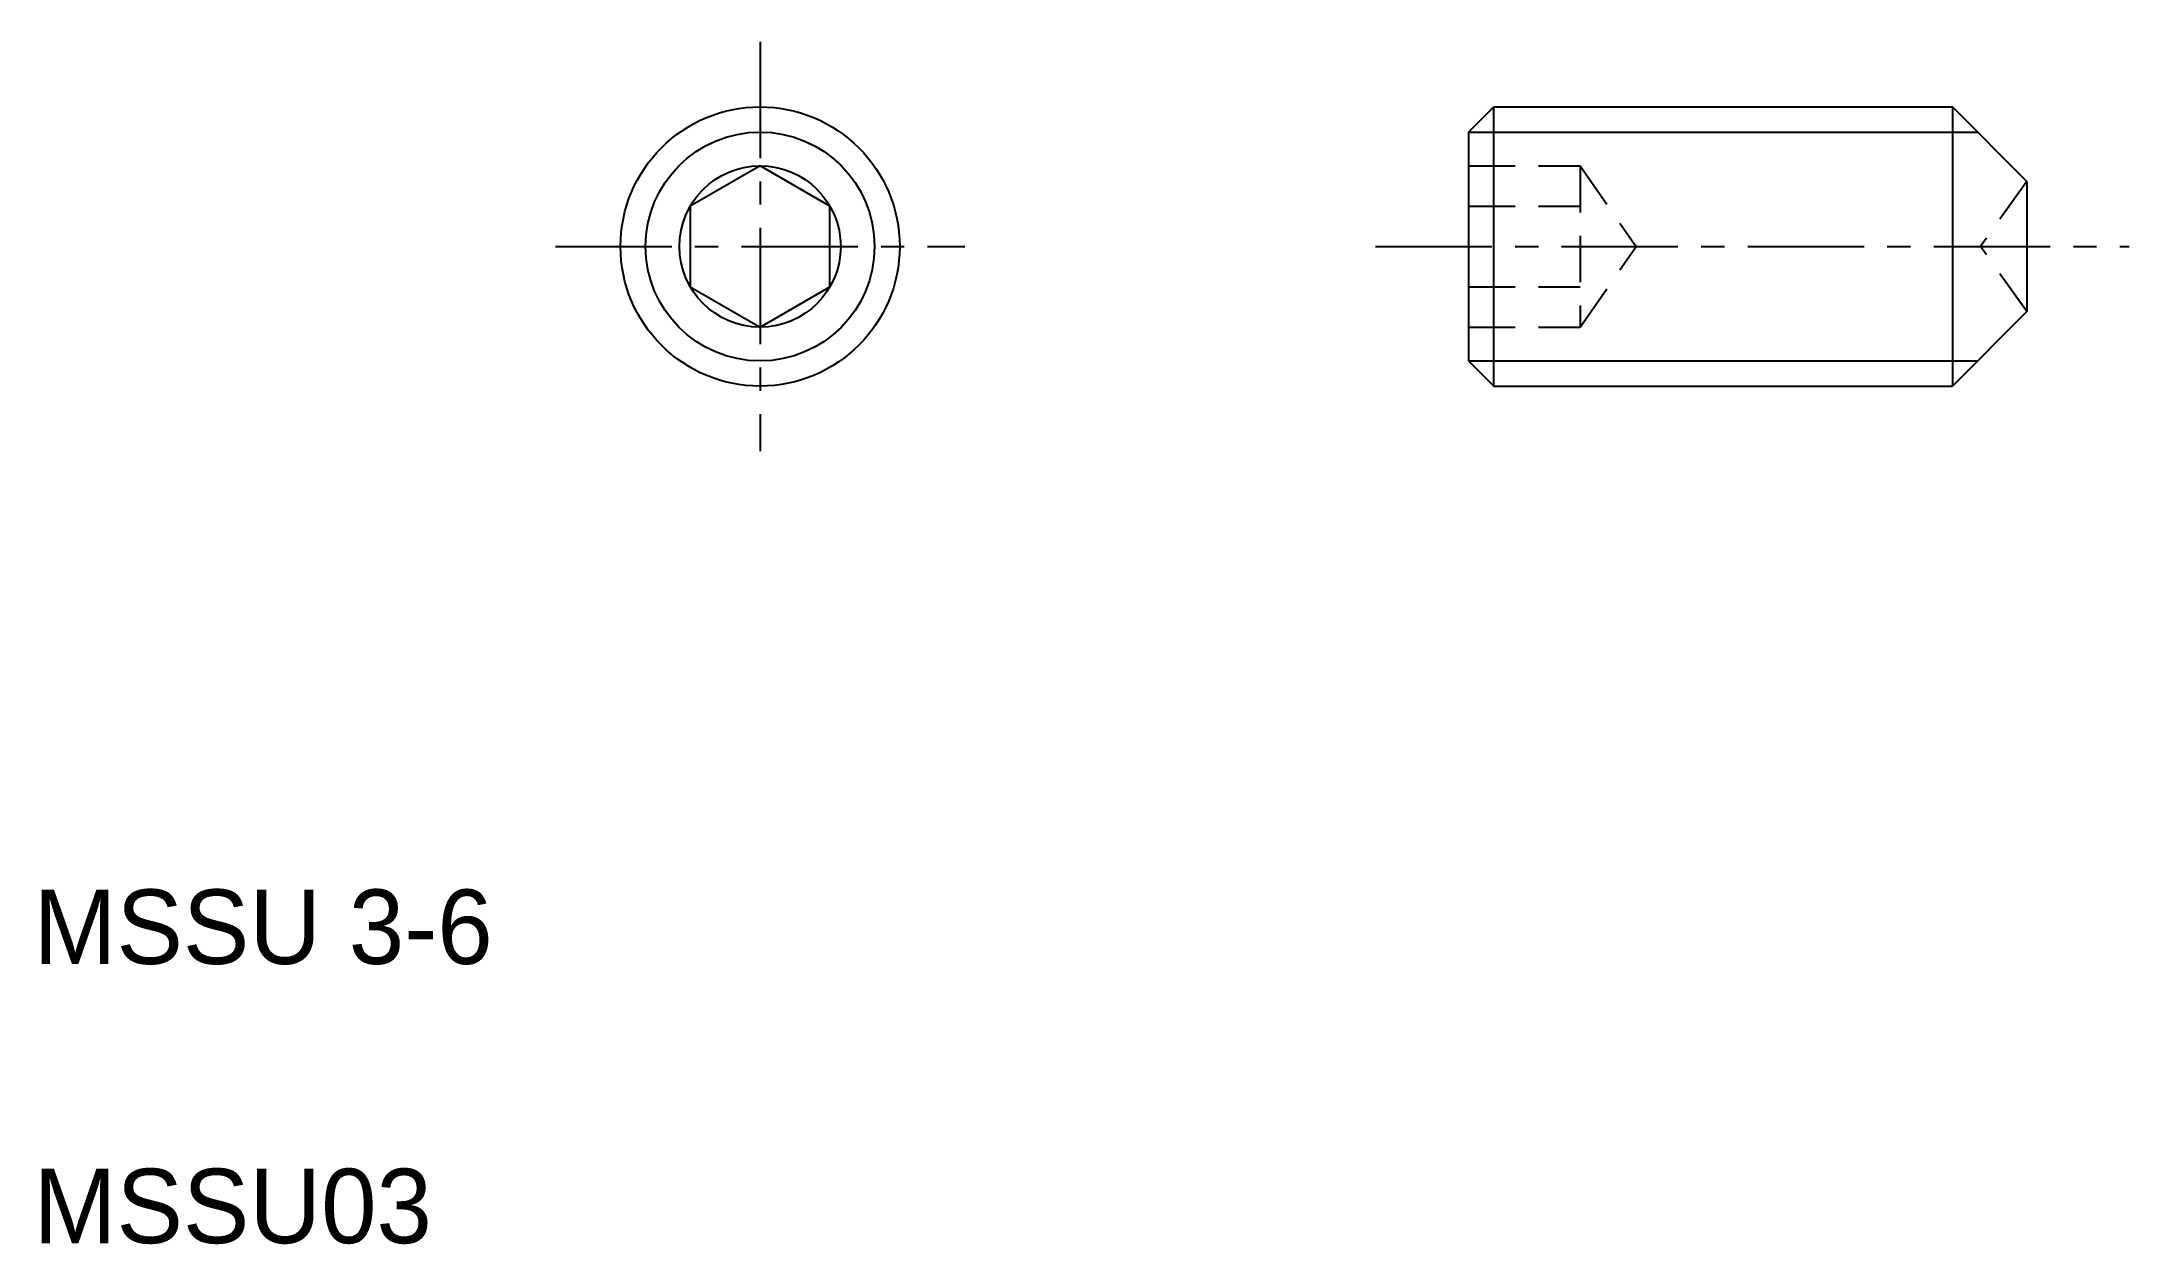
# Model space of a CAD drawing. Extents: x 2.1 to 24.5, y 2 to 14.9.
import ezdxf

# ---------------------------------------------------------------- set-up
doc = ezdxf.new("R2010")
doc.units = 0
doc.linetypes.add('CENTER', pattern=[2, 1.25, -0.25, 0.25, -0.25])
doc.linetypes.add('DASHED', pattern=[0.75, 0.5, -0.25])
doc.layers.get('0').update_dxf_attribs({"linetype": 'CONTINUOUS'})
doc.layers.add('CENTER', color=1, linetype='CENTER')

msp = doc.modelspace()

# ---------------------------------------------------------------- linework, layer by layer
at = {"color": 7, "linetype": 'CONTINUOUS'}
for p, q in [((17.422, 13.938), (17.693, 14.209)), ((17.693, 14.209), (22.622, 14.209)), ((17.693, 11.209), (17.693, 14.209)), ((17.422, 13.938), (17.422, 11.479)), ((9.808, 13.575), (9.058, 13.142)), ((10.558, 13.142), (9.808, 13.575)), ((9.058, 13.142), (9.058, 12.276)), ((10.558, 12.276), (10.558, 13.142)), ((9.058, 12.276), (9.808, 11.843)), ((9.808, 11.843), (10.558, 12.276)), ((17.422, 11.479), (17.693, 11.209)), ((17.693, 11.209), (22.622, 11.209))]:
    msp.add_line(p, q, dxfattribs=at)
for p, q in [((23.422, 13.409), (22.622, 14.209)), ((22.622, 14.209), (22.622, 11.209)), ((23.422, 13.409), (23.422, 12.009)), ((18.922, 12.276), (18.923, 12.276)), ((18.772, 12.059), (18.772, 12.059)), ((23.422, 12.009), (22.622, 11.209))]:
    msp.add_line(p, q)
at = {"color": 3, "linetype": 'CONTINUOUS'}
for p, q in [((17.422, 13.938), (22.893, 13.938)), ((17.422, 11.479), (22.893, 11.479))]:
    msp.add_line(p, q, dxfattribs=at)
at = {"color": 3, "linetype": 'DASHED'}
for p, q in [((17.422, 13.575), (18.622, 13.575)), ((18.622, 13.575), (18.622, 11.843)), ((18.622, 13.575), (19.222, 12.709)), ((23.422, 13.409), (22.924, 12.709)), ((17.422, 13.142), (18.622, 13.142)), ((18.622, 11.843), (19.222, 12.709)), ((23.422, 12.009), (22.924, 12.709)), ((17.422, 12.276), (18.622, 12.276)), ((17.422, 11.843), (18.622, 11.843))]:
    msp.add_line(p, q, dxfattribs=at)
at = {"color": 7, "linetype": 'CONTINUOUS'}
for radius in [1.5, 0.866]:
    msp.add_circle((9.808, 12.709), radius, dxfattribs=at)
at = {"color": 3, "linetype": 'CONTINUOUS'}
msp.add_circle((9.808, 12.709), 1.23, dxfattribs=at)
at = {"layer": 'CENTER', "color": 1, "linetype": 'CENTER'}
for p, q in [((9.808, 14.909), (9.808, 10.509)), ((7.608, 12.709), (12.008, 12.709)), ((16.422, 12.709), (24.522, 12.709))]:
    msp.add_line(p, q, dxfattribs=at)

# ---------------------------------------------------------------- texts
for s, p in [('MSSU 3-6', (2, 5)), ('MSSU03', (2, 2))]:
    msp.add_text(s, height=0.8).set_placement(p)

doc.saveas('drawing.dxf')
